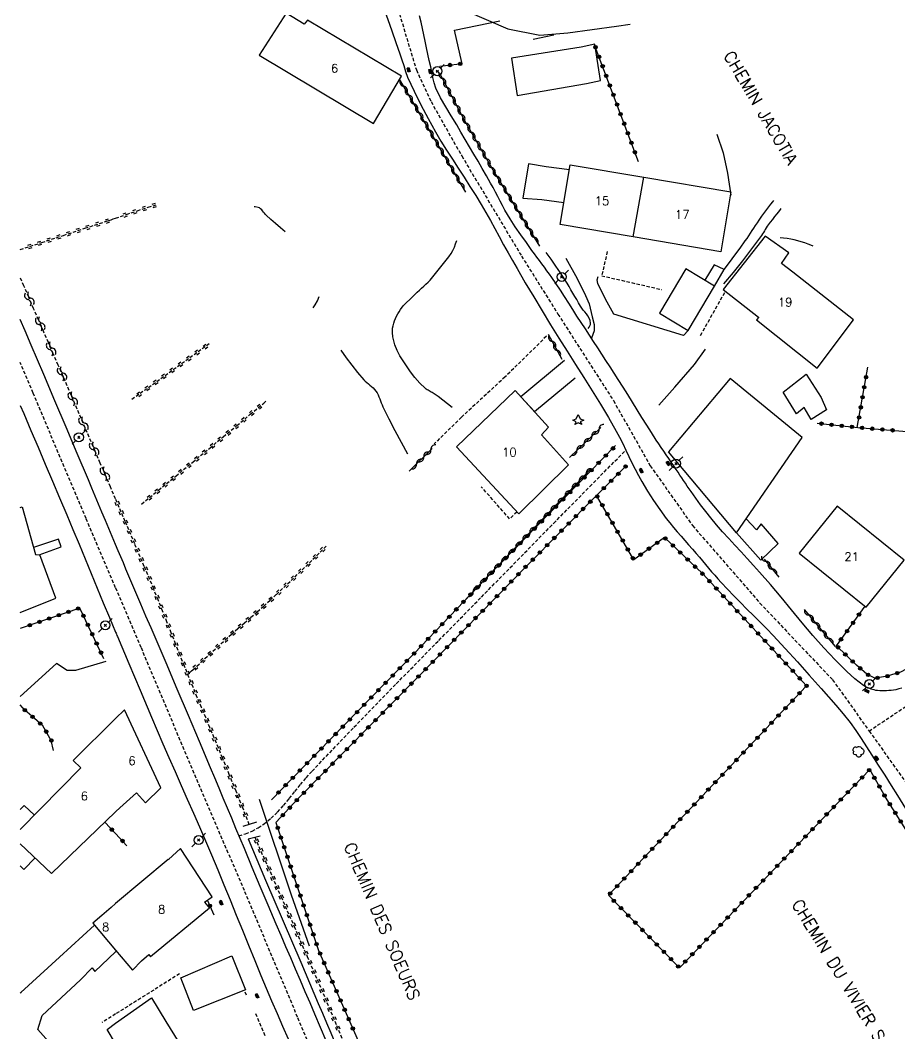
# Model space of a CAD drawing. Header units: millimetres. Extents: x 176000 to 177000, y 162000 to 163001.
# Drawn here: x 176000 to 176129.2, y 162182.6 to 162331.5 of the extents above; entities that cross this region are included whole.
import ezdxf
from ezdxf.enums import TextEntityAlignment as Align

# ---------------------------------------------------------------- set-up
doc = ezdxf.new("R2010")
doc.units = ezdxf.units.MM
doc.linetypes.add('DASHED', pattern=[0.75, 0.5, -0.25])
doc.layers.get('0').update_dxf_attribs({"linetype": 'CONTINUOUS'})
for name, color, linetype in [('W0001', 6, 'DASHED'), ('W0008', 7, 'CONTINUOUS'), ('W0017', 7, 'CONTINUOUS'), ('W0070', 7, 'DASHED'), ('W0101', 7, 'CONTINUOUS'), ('W0104', 1, 'CONTINUOUS'), ('W0112', 1, 'DASHED'), ('W0120', 7, 'CONTINUOUS'), ('W0211', 2, 'CONTINUOUS'), ('W0214', 2, 'CONTINUOUS'), ('W0220', 5, 'DASHED'), ('W0300', 7, 'CONTINUOUS'), ('W0303', 7, 'CONTINUOUS'), ('W0310', 3, 'CONTINUOUS'), ('W0322', 7, 'CONTINUOUS'), ('W0323', 7, 'CONTINUOUS'), ('W0333', 7, 'CONTINUOUS'), ('W0401', 7, 'CONTINUOUS'), ('W0473', 7, 'CONTINUOUS'), ('W0501', 5, 'DASHED'), ('W0515', 5, 'CONTINUOUS'), ('W0989', 7, 'CONTINUOUS'), ('W0991', 7, 'CONTINUOUS'), ('W1102', 7, 'CONTINUOUS')]:
    doc.layers.add(name, color=color, linetype=linetype)
doc.styles.get("Standard").update_dxf_attribs({"font": 'romans.shx', "width": 0.85})

# ---------------------------------------------------------------- blocks, each defined once
blk = doc.blocks.new('T473')
for p, q in [((-0.166667, 0.166667), (0.166667, -0.166667)), ((-0.166667, -0.166667), (0.166667, 0.166667)), ((0.500001, 0.500001), (1.000002, 1.000002)), ((-1.000002, -1.000002), (-0.500001, -0.500001))]:
    blk.add_line(p, q)
blk.add_ellipse((0, 0), major_axis=(0.471405, 0.471405), ratio=1, start_param=5.4977871438, end_param=11.780972451)
blk = doc.blocks.new('T401')
for p, q in [((-0.3, 0.3), (0, 0.3)), ((-0.3, -0.25), (-0.3, 0.3)), ((-0.3, 0.15), (0, 0.15)), ((-0.3, 0), (0, 0)), ((0, 0.3), (0, -0.25)), ((-0.3, -0.15), (0, -0.15)), ((-0.3, -0.25), (-0.3, -0.3)), ((-0.3, -0.3), (0, -0.3)), ((0, -0.3), (0, -0.25))]:
    blk.add_line(p, q)
blk = doc.blocks.new('T303')
for p, q in [((-0.77, 0), (-0.28, 0.21)), ((-0.28, -0.21), (-0.77, 0)), ((-0.28, 0.21), (0, 0.83)), ((0, 0.83), (0.28, 0.21)), ((0.28, 0.21), (0.83, 0)), ((0.83, 0), (0.28, -0.21)), ((-0.49, -0.63), (-0.28, -0.21)), ((0, -0.35), (-0.49, -0.63)), ((0.56, -0.63), (0, -0.35)), ((0.28, -0.21), (0.56, -0.63))]:
    blk.add_line(p, q)
blk = doc.blocks.new('T300')
for p, q in [((-0.8, 0.51), (-0.86, 0.34)), ((-0.86, 0.34), (-0.86, 0.17)), ((-0.86, 0.17), (-0.74, 0.06)), ((-0.69, 0.63), (-0.8, 0.51)), ((-0.8, -0.06), (-0.74, 0.06)), ((-0.74, 0.06), (-0.69, 0.11)), ((-0.57, 0.69), (-0.69, 0.63)), ((-0.46, 0.69), (-0.57, 0.69)), ((-0.29, 0.63), (-0.46, 0.69)), ((-0.29, 0.63), (-0.17, 0.74)), ((-0.23, 0.57), (-0.29, 0.63)), ((-0.17, 0.74), (-0.06, 0.8)), ((-0.06, 0.8), (0.06, 0.8)), ((0.06, 0.8), (0.23, 0.74)), ((0.23, 0.74), (0.34, 0.63)), ((0.34, 0.63), (0.4, 0.51)), ((0.46, 0.46), (0.34, 0.46)), ((0.4, 0.51), (0.4, 0.46)), ((0.57, 0.4), (0.46, 0.46)), ((0.57, 0.4), (0.69, 0.29)), ((0.69, 0.29), (0.74, 0.17)), ((0.74, 0.06), (0.69, -0.17)), ((0.74, 0.17), (0.74, 0.06)), ((-0.8, -0.17), (-0.8, -0.06)), ((-0.8, -0.23), (-0.8, -0.17)), ((-0.74, -0.34), (-0.8, -0.23)), ((-0.69, -0.4), (-0.74, -0.34)), ((-0.51, -0.46), (-0.69, -0.4)), ((-0.4, -0.46), (-0.51, -0.46)), ((-0.4, -0.46), (-0.34, -0.46)), ((-0.34, -0.46), (-0.34, -0.4)), ((-0.34, -0.51), (-0.34, -0.46)), ((-0.29, -0.63), (-0.34, -0.51)), ((-0.17, -0.74), (-0.29, -0.63)), ((-0.06, -0.8), (-0.17, -0.74)), ((0.06, -0.8), (-0.06, -0.8)), ((0.17, -0.74), (0.06, -0.8)), ((0.23, -0.69), (0.17, -0.74)), ((0.29, -0.46), (0.23, -0.46)), ((0.29, -0.63), (0.23, -0.69)), ((0.46, -0.4), (0.29, -0.46)), ((0.34, -0.51), (0.29, -0.63)), ((0.34, -0.51), (0.34, -0.46)), ((0.57, -0.34), (0.46, -0.4)), ((0.63, -0.29), (0.57, -0.34)), ((0.69, -0.17), (0.63, -0.29))]:
    blk.add_line(p, q)
blk = doc.blocks.new('t310o')
at = {"color": 0, "linetype": 'Continuous'}
for centre, start, end in [((-0.5, 0.38), 216.8699, 323.1304), ((0.5, -0.37), 36.8699, 143.1303)]:
    blk.add_arc(centre, 0.625, start, end, dxfattribs=at)
blk = doc.blocks.new('t323o')
at = {"color": 0, "linetype": 'Continuous'}
for radius in [0.25, 0.15]:
    blk.add_circle((0, 0), radius, dxfattribs=at)
blk = doc.blocks.new('t220o')
at = {"color": 0, "linetype": 'Continuous'}
for p, q in [((-0.25, 0.25), (0.25, 0.25)), ((-0.25, -0.25), (0.25, -0.25))]:
    blk.add_line(p, q, dxfattribs=at)
blk = doc.blocks.new('t322o')
at = {"color": 0, "linetype": 'Continuous'}
for radius in [0.25, 0.15]:
    blk.add_circle((0, 0), radius, dxfattribs=at)
blk = doc.blocks.new('t500o')
at = {"color": 0, "linetype": 'Continuous'}
for centre, start, end in [((-0.5, 0.625), 216.8699, 323.1301), ((0.5, -0.125), 36.8699, 143.1301), ((0.5, -0.625), 36.8699, 143.1301), ((-0.5, 0.125), 216.8699, 323.1301)]:
    blk.add_arc(centre, 0.625, start, end, dxfattribs=at)

msp = doc.modelspace()

# ---------------------------------------------------------------- linework, layer by layer
at = {"layer": 'W0001'}
for points in [[(176053.11, 162341.11), (176058.19, 162324.24), (176060.35, 162319.59), (176064.86, 162311.61), (176073.64, 162296.9), (176078.99, 162288.37), (176087.15, 162275.65), (176092.56, 162266.08), (176098.78, 162257.28), (176108.66, 162245.91), (176119.35, 162234.62), (176124.72, 162227.1)], [(176124.72, 162227.1), (176135.66, 162234.46), (176148.26, 162242.15), (176157.53, 162247.72), (176166.05, 162251.74), (176172.6, 162254.21), (176183.26, 162257.92), (176192.25, 162260.86), (176202.65, 162263.24), (176212.26, 162264.39), (176220.82, 162265.57), (176227.83, 162267.31), (176233.27, 162268.97), (176239.92, 162271.13), (176253.49, 162276.6), (176263.87, 162281.08), (176265.3, 162281.86), (176266.79, 162282.53), (176268.33, 162283.09), (176269.9, 162283.52)], [(176014, 162248.16), (176009.67, 162258.33), (176001.88, 162276.77), (176000, 162281.24)], [(176014, 162248.16), (176017.74, 162239.37), (176025.01, 162222.08), (176032.95, 162203.53), (176040.75, 162184.98), (176046.65, 162171)], [(176124.72, 162227.1), (176131, 162218.3), (176141.23, 162200.83), (176150.42, 162187.15), (176160.18, 162171)]]:
    msp.add_lwpolyline(points, dxfattribs=at)
at = {"layer": 'W0008'}
for points in [[(176050.23, 162341.39), (176051.04, 162339.39), (176051.82, 162337.39), (176052.6, 162335.38), (176053.36, 162333.36), (176053.98, 162331.68), (176054.59, 162329.99), (176055.19, 162328.29), (176055.77, 162326.6), (176056.06, 162325.74), (176056.34, 162324.88), (176056.62, 162324.03), (176056.89, 162323.17)], [(176129.52, 162233.42), (176129.07, 162233.28), (176128.62, 162233.17), (176128.29, 162233.11), (176127.95, 162233.07), (176127.62, 162233.04), (176127.28, 162233.02), (176126.95, 162233.01), (176126.62, 162233), (176126.28, 162233.01), (176125.95, 162233.05), (176125.71, 162233.08), (176125.47, 162233.14), (176125.23, 162233.2), (176125, 162233.27), (176124.71, 162233.39), (176124.43, 162233.51), (176124.15, 162233.65), (176123.89, 162233.81), (176123.23, 162234.27), (176122.61, 162234.76), (176122.01, 162235.29), (176121.44, 162235.83), (176119.72, 162237.56), (176118.06, 162239.34), (176116.45, 162241.16), (176114.88, 162243.02), (176113.33, 162244.89), (176111.77, 162246.75), (176110.21, 162248.61), (176108.61, 162250.44), (176107.71, 162251.44), (176106.81, 162252.43), (176105.9, 162253.41), (176104.99, 162254.4), (176104.09, 162255.39), (176103.19, 162256.39), (176102.31, 162257.4), (176101.45, 162258.43), (176100.7, 162259.37), (176099.96, 162260.34), (176099.25, 162261.32), (176098.55, 162262.3), (176098.27, 162262.7), (176097.99, 162263.1), (176097.72, 162263.5), (176097.45, 162263.91), (176097.19, 162264.32), (176096.92, 162264.72), (176096.65, 162265.13), (176096.38, 162265.53), (176096.01, 162266.07), (176095.65, 162266.61), (176095.28, 162267.15), (176094.91, 162267.68), (176094.54, 162268.22), (176094.17, 162268.76), (176093.81, 162269.3), (176093.45, 162269.85), (176092.74, 162270.95), (176092.03, 162272.06), (176091.33, 162273.18), (176090.64, 162274.29), (176089.95, 162275.41), (176089.26, 162276.53), (176088.56, 162277.64), (176087.86, 162278.75), (176087.26, 162279.69), (176086.65, 162280.62), (176086.05, 162281.55), (176085.44, 162282.47), (176084.84, 162283.4), (176084.23, 162284.33), (176083.62, 162285.25), (176083.02, 162286.18), (176082.4, 162287.13), (176081.79, 162288.08), (176081.19, 162289.03), (176080.58, 162289.98), (176079.97, 162290.93), (176079.35, 162291.88), (176078.72, 162292.82), (176078.09, 162293.75), (176077.73, 162294.26), (176077.37, 162294.75), (176077.01, 162295.25), (176076.64, 162295.74), (176076.27, 162296.24), (176075.91, 162296.73), (176075.54, 162297.23), (176075.18, 162297.73), (176074.36, 162298.87), (176073.53, 162300.01), (176072.73, 162301.17), (176071.96, 162302.36), (176071.58, 162303), (176071.21, 162303.65), (176070.86, 162304.31), (176070.51, 162304.97), (176070.16, 162305.64), (176069.82, 162306.3), (176069.46, 162306.96), (176069.1, 162307.62), (176068.49, 162308.69), (176067.87, 162309.76), (176067.25, 162310.83), (176066.62, 162311.89), (176065.99, 162312.96), (176065.36, 162314.02), (176064.74, 162315.09), (176064.12, 162316.16), (176063.32, 162317.49), (176062.5, 162318.81), (176061.72, 162320.17), (176061.07, 162321.58), (176060.81, 162322.34), (176060.63, 162323.13), (176060.47, 162323.91), (176060.3, 162324.69), (176060.09, 162325.63), (176059.89, 162326.57), (176059.7, 162327.52), (176059.51, 162328.46), (176059.31, 162329.41), (176059.11, 162330.35), (176058.89, 162331.29), (176058.65, 162332.22)], [(176056.89, 162323.17), (176057.86, 162321.13), (176058.87, 162319.12), (176059.92, 162317.13), (176061.02, 162315.16), (176061.81, 162313.8), (176062.64, 162312.45), (176063.49, 162311.12), (176064.35, 162309.79), (176065.21, 162308.47), (176066.07, 162307.14), (176066.91, 162305.8), (176067.73, 162304.45), (176068.41, 162303.29), (176069.07, 162302.11), (176069.72, 162300.94), (176070.37, 162299.75), (176071.02, 162298.57), (176071.66, 162297.39), (176072.32, 162296.22), (176072.99, 162295.05), (176074.2, 162292.97), (176075.43, 162290.91), (176076.67, 162288.85), (176077.91, 162286.79), (176079.11, 162284.84), (176080.34, 162282.9), (176081.57, 162280.96), (176082.8, 162279.03), (176084.02, 162277.09), (176085.23, 162275.13), (176086.41, 162273.17), (176087.55, 162271.17), (176088.05, 162270.26), (176088.52, 162269.33), (176088.97, 162268.39), (176089.42, 162267.45), (176089.87, 162266.51), (176090.33, 162265.58), (176090.81, 162264.66), (176091.32, 162263.75), (176092.16, 162262.36), (176093.03, 162260.99), (176093.95, 162259.65), (176094.91, 162258.34), (176095.43, 162257.67), (176095.97, 162257.02), (176096.52, 162256.37), (176097.08, 162255.73), (176097.64, 162255.1), (176098.2, 162254.47), (176098.76, 162253.84), (176099.32, 162253.2), (176099.77, 162252.66), (176100.22, 162252.13), (176100.67, 162251.59), (176101.12, 162251.05), (176101.57, 162250.51), (176102.03, 162249.98), (176102.49, 162249.45), (176102.96, 162248.93), (176103.89, 162247.94), (176104.84, 162246.96), (176105.8, 162245.99), (176106.77, 162245.03), (176107.74, 162244.07), (176108.71, 162243.11), (176109.67, 162242.13), (176110.61, 162241.15), (176112.4, 162239.23), (176114.17, 162237.29), (176115.92, 162235.33), (176117.66, 162233.36), (176118.74, 162232.13), (176119.83, 162230.9), (176120.89, 162229.64), (176121.91, 162228.35), (176122.75, 162227.18), (176123.55, 162225.98), (176124.33, 162224.77), (176125.11, 162223.57), (176126.06, 162222.08), (176127.01, 162220.59), (176127.95, 162219.1), (176128.88, 162217.61), (176131.11, 162214.03)], [(176014, 162254.5), (176013.5, 162255.69), (176013, 162256.87), (176012.5, 162258.06), (176012, 162259.25), (176011.5, 162260.44), (176011, 162261.62), (176010.5, 162262.81), (176010, 162263.99), (176008.36, 162267.87), (176006.72, 162271.75), (176005.08, 162275.62), (176003.44, 162279.49), (176002.53, 162281.64), (176001.62, 162283.78), (176000.71, 162285.92), (176000, 162287.59)], [(176000, 162274.93), (176000.5, 162273.76), (176001.56, 162271.28), (176002.62, 162268.8), (176003.68, 162266.32), (176004.73, 162263.84), (176005.78, 162261.36), (176006.83, 162258.88), (176007.73, 162256.73), (176008.63, 162254.58), (176009.53, 162252.42), (176010.42, 162250.27), (176011.31, 162248.11), (176012.2, 162245.96), (176013.1, 162243.8), (176014, 162241.65)], [(176044.96, 162181.56), (176044.12, 162183.52), (176043.28, 162185.48), (176042.58, 162187.14), (176041.87, 162188.79), (176041.16, 162190.44), (176040.45, 162192.09), (176039.74, 162193.75), (176039.03, 162195.4), (176038.32, 162197.05), (176037.62, 162198.71), (176036.44, 162201.49), (176035.26, 162204.27), (176034.09, 162207.05), (176032.92, 162209.84), (176032.3, 162211.32), (176031.68, 162212.8), (176031.06, 162214.28), (176030.44, 162215.76), (176029.82, 162217.24), (176029.2, 162218.72), (176028.58, 162220.2), (176027.96, 162221.68), (176026.33, 162225.54), (176024.7, 162229.4), (176023.06, 162233.26), (176021.42, 162237.11), (176020.68, 162238.84), (176019.95, 162240.56), (176019.21, 162242.28), (176018.47, 162244), (176017.73, 162245.73), (176017, 162247.45), (176016.26, 162249.17), (176015.53, 162250.89), (176015.15, 162251.8), (176014.76, 162252.7), (176014.38, 162253.6), (176014, 162254.5)], [(176014, 162241.65), (176014.07, 162241.48), (176014.14, 162241.32), (176014.21, 162241.15), (176014.28, 162240.98), (176015.94, 162237.04), (176017.6, 162233.1), (176019.27, 162229.16), (176020.96, 162225.23), (176021.84, 162223.19), (176022.74, 162221.15), (176023.64, 162219.11), (176024.54, 162217.08), (176025.44, 162215.04), (176026.33, 162213), (176027.22, 162210.96), (176028.09, 162208.91), (176029.02, 162206.7), (176029.93, 162204.49), (176030.84, 162202.27), (176031.73, 162200.05), (176032.63, 162197.83), (176033.53, 162195.62), (176034.44, 162193.4), (176035.35, 162191.19), (176036.14, 162189.32), (176036.93, 162187.46), (176037.73, 162185.59), (176038.53, 162183.73), (176039.34, 162181.87)]]:
    msp.add_lwpolyline(points, dxfattribs=at)
at = {"layer": 'W0017'}
for points in [[(176080.16, 162296.58), (176081.81, 162293.61), (176083.06, 162291.11), (176083.6, 162289.9), (176084.02, 162287.99), (176084.3, 162286.83), (176084.3, 162285.93), (176083.91, 162284.81)], [(176087.2, 162288.38), (176086.24, 162290.12), (176085.26, 162292.03), (176084.86, 162292.85), (176084.78, 162293.38), (176084.92, 162293.91)], [(176098.11, 162285.98), (176097.46, 162285.21), (176087.2, 162288.38)], [(176093.81, 162274.98), (176096.16, 162277.61), (176099.07, 162280.98), (176100.66, 162283.21)], [(176079.98, 162281.57), (176073.55, 162276.23), (176075.55, 162274.04), (176081.51, 162279)], [(176012.56, 162237.34), (176008.09, 162236), (176006.89, 162235.99), (176005.32, 162237.01), (176000, 162232.17)]]:
    msp.add_lwpolyline(points, dxfattribs=at)
at = {"layer": 'W0070'}
msp.add_lwpolyline([(176032.13, 162211.71), (176033.11, 162212.01), (176034.06, 162212.4), (176034.96, 162212.88), (176035.81, 162213.45), (176036.84, 162214.28), (176037.8, 162215.2), (176038.69, 162216.17), (176039.53, 162217.18), (176040.35, 162218.2), (176041.16, 162219.22), (176042, 162220.23), (176042.87, 162221.2), (176049.03, 162227.66), (176055.25, 162234.05), (176061.5, 162240.42), (176067.75, 162246.79), (176073.05, 162252.21), (176078.36, 162257.62), (176083.68, 162263.03), (176089.01, 162268.42)], dxfattribs=at)
at = {"layer": 'W0101'}
for points in [[(176035.1, 162326.4), (176051.9, 162316.39), (176056, 162323.33), (176042.19, 162331.58), (176041.73, 162330.95), (176039.07, 162332.6)], [(176073.24, 162259.03), (176064.08, 162268.86), (176072.72, 162277.13), (176077.63, 162271.76), (176076.6, 162270.63), (176080.54, 162266.24)], [(176114.43, 162253.25), (176124.28, 162245.29), (176129.86, 162252.19), (176120.01, 162260.15)]]:
    msp.add_lwpolyline(points, close=True, dxfattribs=at)
for points in [[(176090.07, 162299.7), (176079.31, 162301.51), (176080.79, 162310.31), (176091.63, 162308.48)], [(176091.63, 162308.48), (176104.42, 162306.34), (176102.94, 162297.54)], [(176102.94, 162297.54), (176090.07, 162299.7)], [(176113.49, 162294.54), (176113.49, 162294.53), (176111.86, 162295.79), (176112.93, 162297.36), (176109.46, 162299.82), (176103.25, 162291.99)], [(176108.17, 162287.52), (176117.08, 162280.42), (176122.4, 162287.54), (176113.49, 162294.54)], [(176103.25, 162291.99), (176108.47, 162287.91)], [(176000, 162259.95), (176000.26, 162260.05), (176002.24, 162253.05), (176002.88, 162252.98)], [(176000, 162244.5), (176005.24, 162246.63), (176002.88, 162252.98)], [(176014, 162228.93), (176015.3, 162230.23)], [(176020.65, 162218.74), (176015.3, 162230.23)], [(176000, 162212.62), (176008.92, 162221.7), (176007.79, 162222.75), (176014, 162228.93)], [(176020.65, 162218.74), (176018.39, 162216.53), (176017.06, 162218.02), (176014.63, 162215.83), (176014.66, 162215.86), (176014, 162215.22)], [(176014, 162215.22), (176004.57, 162206.16), (176000, 162210.54)], [(176027.06, 162201.94), (176027.06, 162201.94), (176028.21, 162202.72), (176023.53, 162209.82), (176021.77, 162208.2), (176021.78, 162208.19)], [(176021.73, 162208.24), (176014, 162201.74)], [(176027.06, 162201.94), (176027.79, 162201.09)], [(176013.33, 162201.18), (176012, 162199.98), (176010.66, 162198.85), (176014, 162194.89)], [(176014, 162201.74), (176013.33, 162201.18)], [(176027.79, 162201.09), (176019.14, 162193.92)], [(176014, 162194.89), (176016.47, 162191.96), (176017.79, 162193.31), (176018.89, 162194.24), (176019.14, 162193.92)], [(176014, 162184.15), (176019.29, 162187.91), (176021.41, 162184.4), (176026.5, 162176.2), (176019.83, 162172.22)], [(176014, 162181.18), (176012.76, 162183.26), (176014, 162184.15)]]:
    msp.add_lwpolyline(points, dxfattribs=at)
at = {"layer": 'W0104'}
for points in [[(176064.86, 162325.36), (176063.82, 162330.11), (176070.44, 162331.44)], [(176078.39, 162329.36), (176075.37, 162328.73)], [(176080.67, 162309.57), (176077.28, 162310), (176074.68, 162310.46), (176073.83, 162305.39), (176076.62, 162305.19), (176079.86, 162304.79)], [(176102.01, 162292.49), (176103.42, 162294.93), (176101.95, 162295.59), (176100.58, 162293.34)], [(176108.47, 162287.91), (176108.49, 162287.93), (176108.17, 162287.52)], [(176108.47, 162287.91), (176108.47, 162287.91)], [(176112.08, 162276.89), (176115.47, 162279.54), (176117.67, 162276.11)], [(176105.24, 162256.22), (176114.88, 162270.25), (176104.29, 162278.92), (176095.26, 162268.12)], [(176117.67, 162276.11), (176117.67, 162276.11), (176118.46, 162274.3), (176116.2, 162272.89), (176115.19, 162274.62), (176114.05, 162273.71), (176112.08, 162276.89)], [(176105.24, 162256.22), (176095.26, 162268.12)], [(176105.24, 162256.22), (176108.8, 162252.2), (176111.33, 162254.68), (176108.85, 162257.54), (176108.16, 162256.65), (176106.66, 162258.29)], [(176000, 162215.57), (176000.55, 162216.16), (176002.08, 162214.74)], [(176028.21, 162202.72), (176023.53, 162209.82)], [(176002.17, 162208.46), (176000.54, 162206.76), (176000, 162207.3)], [(176010.89, 162198.58), (176005.76, 162193.85), (176000.1, 162188.67), (176000.12, 162188.69), (176000, 162188.58)], [(176000, 162174.43), (176000.05, 162174.48), (176002.21, 162172.15), (176008.64, 162178.18), (176006.97, 162180.39), (176005.66, 162178.97), (176005.33, 162179.29), (176005.73, 162179.71), (176002.56, 162183.22), (176003.22, 162185.32), (176008.86, 162190.55), (176008.87, 162190.56), (176010.54, 162192.3), (176010.94, 162191.77), (176014, 162194.64)], [(176014, 162194.64), (176014.11, 162194.75)]]:
    msp.add_lwpolyline(points, dxfattribs=at)
for points in [[(176072.17, 162325.96), (176073.02, 162320.5), (176083.17, 162322.26), (176085.27, 162322.68), (176084.42, 162328.05), (176082.43, 162327.58)], [(176097.8, 162295.01), (176093.9, 162288.5), (176098.11, 162285.98), (176102.01, 162292.49)], [(176033.09, 162189.06), (176025.44, 162186.01), (176023.61, 162190.82), (176031.08, 162194.05)]]:
    msp.add_lwpolyline(points, close=True, dxfattribs=at)
at = {"layer": 'W0112'}
for points in [[(176086.24, 162297.57), (176085.42, 162294.01), (176094.25, 162291.97)], [(176099.95, 162285.24), (176103.59, 162291.72)], [(176077.3, 162285.11), (176071.24, 162279.14), (176064.82, 162273.21), (176060.79, 162269.28)], [(176072.98, 162259.31), (176071.9, 162258.28), (176067.72, 162263)], [(176023.41, 162191.43), (176014, 162185.52)], [(176033.24, 162188.28), (176032.94, 162189)], [(176035.98, 162182.32), (176034.6, 162185.55)], [(176014, 162185.52), (176012, 162184.26)]]:
    msp.add_lwpolyline(points, dxfattribs=at)
at = {"layer": 'W0120'}
for points in [[(176034.73, 162213.7), (176032.69, 162213.06)], [(176033.46, 162211.24), (176035.25, 162211.69)]]:
    msp.add_lwpolyline(points, dxfattribs=at)
at = {"layer": 'W0211'}
for points in [[(176063.43, 162274.64), (176062.76, 162275.19), (176062.07, 162275.72), (176061.38, 162276.24), (176060.67, 162276.74), (176060.52, 162276.83), (176060.37, 162276.92), (176060.22, 162277), (176060.06, 162277.08), (176059.91, 162277.17), (176059.76, 162277.26), (176059.61, 162277.36), (176059.48, 162277.47), (176058.7, 162278.22), (176057.99, 162279.03), (176057.34, 162279.89), (176056.73, 162280.77), (176056.24, 162281.5), (176055.78, 162282.25), (176055.37, 162283.04), (176055.04, 162283.86), (176054.87, 162284.45), (176054.74, 162285.05), (176054.68, 162285.67), (176054.71, 162286.29), (176054.78, 162286.66), (176054.87, 162287.02), (176054.99, 162287.38), (176055.13, 162287.73), (176055.29, 162288.06), (176055.46, 162288.39), (176055.65, 162288.71), (176055.84, 162289.02), (176056.25, 162289.57), (176056.73, 162290.06), (176057.22, 162290.52), (176057.7, 162290.99), (176058.01, 162291.29), (176058.33, 162291.59), (176058.64, 162291.88), (176058.96, 162292.17), (176059.28, 162292.46), (176059.6, 162292.76), (176059.91, 162293.06), (176060.2, 162293.37), (176060.62, 162293.85), (176061.02, 162294.34), (176061.4, 162294.83), (176061.79, 162295.33), (176062.18, 162295.8), (176062.59, 162296.27), (176062.97, 162296.76), (176063.32, 162297.27), (176063.56, 162297.73), (176063.78, 162298.2), (176063.96, 162298.68), (176064.12, 162299.17)], [(176116.48, 162298.37), (176116.14, 162298.52), (176115.78, 162298.66), (176115.27, 162298.83), (176114.75, 162299), (176114.23, 162299.15), (176113.71, 162299.28), (176113.19, 162299.38), (176112.67, 162299.47), (176112.14, 162299.54), (176111.62, 162299.58)], [(176083.44, 162286.27), (176083.59, 162286.43), (176083.7, 162286.62), (176083.76, 162286.83), (176083.77, 162287.04), (176083.71, 162287.42), (176083.58, 162287.78), (176083.39, 162288.11), (176083.17, 162288.41), (176082.95, 162288.68), (176082.72, 162288.95), (176082.5, 162289.23), (176082.31, 162289.52), (176082.02, 162290), (176081.75, 162290.49), (176081.47, 162290.97), (176081.19, 162291.46), (176080.91, 162291.94), (176080.63, 162292.42), (176080.34, 162292.9), (176080.05, 162293.37), (176079.38, 162294.41), (176078.69, 162295.43), (176077.99, 162296.44), (176077.26, 162297.44)], [(176033.46, 162211.24), (176036.05, 162205.2), (176038.63, 162199.16), (176041.21, 162193.12), (176043.79, 162187.07), (176044.4, 162185.64), (176045.01, 162184.2), (176045.61, 162182.77), (176046.22, 162181.33), (176046.83, 162179.89), (176047.44, 162178.46), (176048.05, 162177.03), (176048.68, 162175.6), (176049.19, 162174.45), (176049.71, 162173.3), (176050.24, 162172.15), (176050.76, 162171)]]:
    msp.add_lwpolyline(points, dxfattribs=at)
at = {"layer": 'W0214'}
msp.add_lwpolyline([(176047.09, 162283.09), (176047.87, 162281.95), (176048.69, 162280.84), (176049.56, 162279.77), (176050.46, 162278.73), (176050.68, 162278.52), (176050.9, 162278.31), (176051.14, 162278.12), (176051.38, 162277.93), (176051.61, 162277.73), (176051.84, 162277.52), (176052.05, 162277.3), (176052.24, 162277.06), (176052.42, 162276.79), (176052.57, 162276.5), (176052.7, 162276.21), (176052.82, 162275.92), (176052.93, 162275.62), (176053.04, 162275.32), (176053.16, 162275.03), (176053.29, 162274.74), (176054.16, 162273), (176055.05, 162271.27), (176055.97, 162269.55), (176056.91, 162267.85)], dxfattribs=at)
at = {"layer": 'W0220'}
for points in [[(176014, 162302.47), (176015.6, 162303.02), (176017.2, 162303.56), (176018.81, 162304.09), (176019.97, 162304.43)], [(176000, 162297.85), (176003.16, 162298.89), (176006.33, 162299.94), (176009.5, 162300.98), (176012.67, 162302.02), (176013, 162302.13), (176013.34, 162302.24), (176013.67, 162302.35), (176014, 162302.47)], [(176027.76, 162283.98), (176016.24, 162275.69)], [(176017.82, 162260.46), (176020.33, 162262.51), (176022.84, 162264.57), (176025.34, 162266.63), (176027.84, 162268.69), (176029.83, 162270.34), (176031.82, 162271.99), (176033.8, 162273.64), (176035.77, 162275.3), (176036.06, 162275.55)], [(176033.65, 162213.36), (176032.68, 162215.81), (176031.7, 162218.26), (176030.71, 162220.7), (176029.72, 162223.14), (176029.11, 162224.63), (176028.49, 162226.11), (176027.87, 162227.6), (176027.25, 162229.08), (176026.62, 162230.57), (176026, 162232.05), (176025.39, 162233.54), (176024.78, 162235.02), (176024.12, 162236.64), (176023.48, 162238.26), (176022.83, 162239.89), (176022.19, 162241.51), (176021.55, 162243.13), (176020.91, 162244.75), (176020.26, 162246.37), (176019.6, 162247.99), (176018.22, 162251.3), (176016.82, 162254.6), (176015.42, 162257.9), (176014.01, 162261.2), (176014.01, 162261.2), (176014, 162261.21), (176014, 162261.21), (176014, 162261.21)], [(176024.61, 162235.45), (176024.79, 162235.61), (176024.98, 162235.77), (176025.17, 162235.94), (176025.35, 162236.11), (176025.95, 162236.65), (176026.54, 162237.2), (176027.13, 162237.75), (176027.72, 162238.3), (176028.31, 162238.85), (176028.9, 162239.4), (176029.5, 162239.94), (176030.1, 162240.49), (176031.03, 162241.33), (176031.98, 162242.16), (176032.93, 162242.99), (176033.88, 162243.81), (176034.82, 162244.64), (176035.77, 162245.47), (176036.7, 162246.31), (176037.63, 162247.17), (176039.8, 162249.21), (176041.94, 162251.28), (176044.05, 162253.38), (176045.02, 162254.37)], [(176034.44, 162211.49), (176036.39, 162207.12), (176038.32, 162202.75), (176040.24, 162198.37), (176042.14, 162193.99), (176043.6, 162190.61), (176045.05, 162187.22), (176046.48, 162183.83), (176047.91, 162180.44), (176048.36, 162179.37), (176048.8, 162178.29), (176049.24, 162177.21), (176049.68, 162176.13), (176050.12, 162175.05), (176050.56, 162173.97), (176051.02, 162172.9), (176051.48, 162171.83), (176051.58, 162171.62), (176051.67, 162171.42), (176051.76, 162171.21), (176051.85, 162171)]]:
    msp.add_lwpolyline(points, dxfattribs=at)
at = {"layer": 'W0300'}
for points in [[(176061.14, 162335.55), (176065.61, 162332.86), (176071.63, 162330.3), (176076.31, 162329.36), (176080.45, 162329.72), (176087.6, 162330.66), (176089.61, 162330.96)], [(176102.33, 162314.81), (176103.25, 162312.07), (176103.92, 162309.08), (176104.4, 162305.83)], [(176035.12, 162217.09), (176039.81, 162203.03), (176042.45, 162195.53)]]:
    msp.add_lwpolyline(points, dxfattribs=at)
at = {"layer": 'W0310'}
for points in [[(176065.45, 162306.31), (176055.73, 162322.88)], [(176076.31, 162298.37), (176069.48, 162309.5), (176065.33, 162316.75), (176061.62, 162323.73)], [(176077.55, 162285.42), (176079.59, 162281.73)], [(176085.3, 162271.7), (176080.7, 162267.3)], [(176060.52, 162268.63), (176057.15, 162265.27)], [(176083.86, 162265.66), (176065.52, 162246.52)], [(176109.27, 162252.37), (176111.46, 162249.73)], [(176115.18, 162244.98), (176119.73, 162239.54)]]:
    msp.add_lwpolyline(points, dxfattribs=at)
at = {"layer": 'W0322'}
for points in [[(176061.65, 162324.8), (176064.98, 162325.17)], [(176037.57, 162213.65), (176043.84, 162194.87), (176050.52, 162179.58), (176054.22, 162171)]]:
    msp.add_lwpolyline(points, dxfattribs=at)
at = {"layer": 'W0323'}
for points in [[(176090.84, 162310.74), (176084.48, 162327.66)], [(176122.98, 162271.71), (176124.51, 162280.58)], [(176117.09, 162272.33), (176123.04, 162271.71), (176134.53, 162270.77), (176143.76, 162269.89), (176152.56, 162269.12), (176152.11, 162260.39), (176151.71, 162247.36), (176139.52, 162241.13), (176129.34, 162235.77), (176127.18, 162235.09), (176125.56, 162234.85), (176124.39, 162235.44), (176122.86, 162236.79), (176119.9, 162239.63), (176124.11, 162245.43)], [(176087.47, 162269.04), (176068.35, 162249.47), (176057.87, 162238.48), (176047.68, 162228.04), (176039.86, 162220.05), (176036.9, 162217.01)], [(176084.68, 162261.73), (176088.96, 162266)], [(176155.15, 162171), (176151.44, 162177.4), (176145.28, 162188.55), (176137.65, 162200.63), (176127.11, 162217.38), (176124.8, 162221.43), (176096.84, 162192.32), (176086.42, 162202.96), (176115.53, 162233.76), (176100.26, 162250.18), (176094.65, 162255.53), (176090.12, 162252.28), (176084.68, 162261.73), (176074.36, 162251.34), (176058.36, 162234.98), (176040.9, 162217.23), (176037.57, 162213.65)], [(176012.3, 162237.69), (176008.75, 162245.17), (176000, 162242.16)], [(176004.9, 162224.25), (176004.56, 162225.73), (176003.32, 162227.86), (176001.7, 162229.29), (176000.68, 162230.17), (176000, 162230.97)], [(176014, 162212.03), (176012.42, 162213.7)], [(176015.68, 162210.25), (176014, 162212.03)], [(176028.48, 162200.06), (176027.49, 162202.23)]]:
    msp.add_lwpolyline(points, dxfattribs=at)
at = {"layer": 'W0333'}
for points in [[(176103.42, 162294.93), (176104.22, 162295.96), (176105, 162297.01), (176105.77, 162298.06), (176106.52, 162299.12), (176106.78, 162299.5), (176107.04, 162299.88), (176107.29, 162300.26), (176107.53, 162300.64), (176107.78, 162301.02), (176108.03, 162301.4), (176108.29, 162301.78), (176108.54, 162302.16), (176108.97, 162302.76), (176109.4, 162303.36), (176109.84, 162303.95), (176110.29, 162304.54), (176110.55, 162304.86), (176110.72, 162305.07)], [(176111.74, 162303.88), (176111.53, 162303.59), (176111.15, 162303.09), (176110.83, 162302.69), (176110.51, 162302.29), (176110.19, 162301.89), (176109.89, 162301.48), (176109.74, 162301.27), (176109.6, 162301.05), (176109.46, 162300.82), (176109.32, 162300.6), (176109.18, 162300.37), (176109.04, 162300.15), (176108.89, 162299.93), (176108.74, 162299.71), (176107.45, 162297.94), (176106.11, 162296.2), (176104.73, 162294.49), (176103.32, 162292.81)], [(176002.78, 162252.99), (176006, 162254.19), (176005.64, 162255.27), (176001.94, 162254.09)]]:
    msp.add_lwpolyline(points, dxfattribs=at)
at = {"layer": 'W0501'}
msp.add_lwpolyline([(176014, 162261.21), (176013.25, 162262.97), (176012.5, 162264.72), (176011.75, 162266.47), (176011, 162268.22), (176009.83, 162270.97), (176008.65, 162273.72), (176007.48, 162276.46), (176006.3, 162279.21), (176005.58, 162280.87), (176004.85, 162282.53), (176004.13, 162284.19), (176003.4, 162285.86), (176002.68, 162287.52), (176001.96, 162289.18), (176001.24, 162290.85), (176000.53, 162292.52), (176000, 162293.78)], dxfattribs=at)
at = {"layer": 'W0515'}
for points in [[(176038.92, 162300.46), (176038.22, 162301.06), (176037.52, 162301.66), (176036.83, 162302.27), (176036.14, 162302.89), (176036, 162303.04), (176035.87, 162303.2), (176035.74, 162303.36), (176035.61, 162303.52), (176035.47, 162303.68), (176035.31, 162303.83), (176035.13, 162303.96), (176034.93, 162304.05), (176034.53, 162304.13), (176034.35, 162304.13)], [(176043.04, 162289.31), (176043.31, 162289.71), (176043.65, 162290.32), (176043.93, 162290.94)]]:
    msp.add_lwpolyline(points, dxfattribs=at)
at = {"layer": 'W1102'}
msp.add_lwpolyline([(176090.07, 162299.7), (176091.63, 162308.48)], dxfattribs=at)

# ---------------------------------------------------------------- block references
at = {"layer": 'W0220'}
for p, rotation in [((176015.42, 162302.95), 18.9582078335322), ((176016.84, 162303.44), 18.92261328100567), ((176018.26, 162303.91), 18.0198018118214), ((176019.7, 162304.35), 16.25097616466869), ((176011.4, 162301.6), 18.19297276788495), ((176012.82, 162302.07), 18.27310248918857), ((176007.12, 162300.2), 18.22219535134859), ((176008.55, 162300.67), 18.22219535134859), ((176009.97, 162301.13), 18.19297276788495), ((176002.85, 162298.79), 18.28064166198144), ((176004.27, 162299.26), 18.25141831521237), ((176005.7, 162299.73), 18.25141831521237), ((176001.42, 162298.32), 18.28064166198144), ((176027.2, 162283.57), 215.756377241365), ((176025.98, 162282.7), 215.756377241365), ((176023.54, 162280.95), 215.756377241365), ((176024.76, 162281.82), 215.756377241365), ((176021.11, 162279.19), 215.756377241365), ((176022.33, 162280.07), 215.756377241365), ((176019.89, 162278.32), 215.756377241365), ((176017.46, 162276.56), 215.756377241365), ((176018.67, 162277.44), 215.756377241365), ((176035.16, 162274.79), 40.09939746592604), ((176034.01, 162273.83), 40.09939746592604), ((176031.71, 162271.9), 39.70363166720506), ((176032.86, 162272.86), 39.85998333822435), ((176030.56, 162270.94), 39.70363166720506), ((176028.25, 162269.03), 39.6303443663079), ((176029.4, 162269.99), 39.6303443663079), ((176025.94, 162267.12), 39.55779510953791), ((176027.09, 162268.07), 39.55779510953791), ((176024.78, 162266.16), 39.45157651211023), ((176022.46, 162264.26), 39.34535767896812), ((176023.62, 162265.21), 39.45157651211023), ((176021.3, 162263.31), 39.34535767896812), ((176018.98, 162261.41), 39.23913861057294), ((176020.14, 162262.36), 39.23913861057294), ((176014.29, 162260.54), 113.1136951322378), ((176014.88, 162259.16), 113.1136951322378), ((176015.47, 162257.78), 113.1397845111647), ((176016.06, 162256.4), 113.1397845111647), ((176016.64, 162255.02), 113.1397845111647), ((176044.43, 162253.77), 45.51020815347774), ((176017.23, 162253.64), 112.9650961726707), ((176017.82, 162252.26), 112.9650961726707), ((176043.37, 162252.7), 44.78937937353786), ((176018.4, 162250.88), 112.5896426173882), ((176042.31, 162251.65), 44.78937937353786), ((176018.98, 162249.49), 112.5896426173882), ((176040.15, 162249.56), 44.06855023630612), ((176041.23, 162250.6), 44.06855023630612), ((176019.55, 162248.11), 112.5896426173882), ((176039.07, 162248.52), 43.34772074424458), ((176020.12, 162246.72), 112.1885160583033), ((176036.88, 162246.47), 42.60662417153212), ((176037.98, 162247.49), 43.34772074424458), ((176020.68, 162245.33), 111.8815659890749), ((176035.76, 162245.47), 41.41683053814833), ((176021.24, 162243.94), 111.6631914070723), ((176033.51, 162243.49), 40.98796953757429), ((176034.64, 162244.48), 41.095102739423), ((176021.79, 162242.54), 111.533395356118), ((176032.38, 162242.51), 41.09546573062271), ((176022.34, 162241.15), 111.5093768123615), ((176030.13, 162240.52), 41.85708745494425), ((176031.25, 162241.52), 41.38517739391892), ((176022.89, 162239.75), 111.5911376488082), ((176029.02, 162239.51), 42.63810779219928), ((176023.44, 162238.36), 111.5911376488082), ((176026.83, 162237.46), 42.88547278244897), ((176027.92, 162238.49), 42.99007483002757), ((176024, 162236.96), 111.7614820059455), ((176025.72, 162236.45), 42.36455952407164), ((176024.56, 162235.57), 112.0204075095398), ((176025.12, 162234.18), 112.2893092020355), ((176025.7, 162232.8), 112.5048565358755), ((176026.27, 162231.41), 112.6560904641576), ((176026.85, 162230.03), 112.7430098733647), ((176027.43, 162228.64), 112.7527573265914), ((176028.01, 162227.26), 112.6853324215022), ((176028.59, 162225.88), 112.5535919248106), ((176029.16, 162224.49), 112.3575368067695), ((176029.73, 162223.1), 112.1657796478345), ((176030.3, 162221.71), 112.1657796478345), ((176030.86, 162220.32), 112.0049590525522), ((176031.43, 162218.93), 112.0049590525522), ((176031.99, 162217.54), 111.8441354172893), ((176032.54, 162216.15), 111.8441354172893), ((176033.1, 162214.76), 111.6833087454426), ((176034.67, 162210.96), 294.016384290568), ((176035.29, 162209.59), 294.016384290568), ((176035.9, 162208.22), 294.016384290568), ((176036.51, 162206.85), 293.8447478917585), ((176037.11, 162205.48), 293.8447478917585), ((176037.72, 162204.11), 293.8447478917585), ((176038.32, 162202.74), 293.6731120677848), ((176038.93, 162201.36), 293.6731120677848), ((176039.53, 162199.99), 293.6731120677848), ((176040.13, 162198.61), 293.6731120677848), ((176040.73, 162197.24), 293.5014768198533), ((176041.33, 162195.86), 293.5014768198533), ((176041.93, 162194.49), 293.5014768198533), ((176042.52, 162193.11), 293.3184573092076), ((176043.12, 162191.73), 293.3184573092076), ((176043.71, 162190.36), 293.1356901600214), ((176044.3, 162188.98), 293.1356901600214), ((176044.89, 162187.6), 293.1356901600214), ((176045.47, 162186.22), 292.9810170030071), ((176046.06, 162184.84), 292.9810170030071), ((176046.64, 162183.45), 292.8544380542334)]:
    msp.add_blockref('t220o', p, dxfattribs=dict(at, rotation=rotation))
at = {"layer": 'W0300'}
msp.add_blockref('T300', (176123.2, 162224.05), dxfattribs=at)
at = {"layer": 'W0303'}
msp.add_blockref('T303', (176081.96, 162272.76), dxfattribs=at)
at = {"layer": 'W0310'}
for p, rotation in [((176056.34, 162321.84), 120.4005115553793), ((176062.01, 162323.01), 117.9560660637895), ((176062.71, 162321.68), 117.9560660637895), ((176057.1, 162320.54), 120.4005115553793), ((176063.41, 162320.36), 117.9560660637895), ((176057.86, 162319.25), 120.4005115553793), ((176064.12, 162319.03), 117.9560660637895), ((176058.62, 162317.95), 120.4005115553793), ((176064.82, 162317.71), 117.9560660637895), ((176059.38, 162316.66), 120.4005115553793), ((176065.53, 162316.39), 119.8111574727504), ((176060.14, 162315.37), 120.4005115553793), ((176066.28, 162315.09), 119.8111574727504), ((176060.89, 162314.07), 120.4005115553793), ((176061.65, 162312.78), 120.4005115553793), ((176067.03, 162313.79), 119.8111574727504), ((176062.41, 162311.49), 120.4005115553793), ((176067.77, 162312.48), 119.8111574727504), ((176068.52, 162311.18), 119.8111574727504), ((176063.17, 162310.19), 120.4005115553793), ((176069.26, 162309.88), 119.8111574727504), ((176063.93, 162308.9), 120.4005115553793), ((176070.04, 162308.6), 121.5439718914408), ((176064.69, 162307.6), 120.4005115553793), ((176070.82, 162307.32), 121.5439718914408), ((176071.61, 162306.04), 121.5439718914408), ((176072.39, 162304.76), 121.5439718914408), ((176073.18, 162303.48), 121.5439718914408), ((176073.96, 162302.2), 121.5439718914408), ((176074.74, 162300.93), 121.5439718914408), ((176075.53, 162299.65), 121.5439718914408), ((176078.14, 162284.36), 299.018909093613), ((176078.86, 162283.05), 299.018909093613), ((176085.03, 162271.44), 223.7165249001291), ((176083.95, 162270.4), 223.7165249001291), ((176060.33, 162268.45), 224.9236260388816), ((176081.78, 162268.33), 223.7165249001291), ((176082.86, 162269.37), 223.7165249001291), ((176059.27, 162267.39), 224.9236260388816), ((176058.21, 162266.33), 224.9236260388816), ((176082.12, 162263.85), 226.2149744451023), ((176083.16, 162264.93), 226.2149744451023), ((176081.08, 162262.77), 226.2149744451023), ((176079.01, 162260.6), 226.2149744451023), ((176080.05, 162261.68), 226.2149744451023), ((176077.97, 162259.52), 226.2149744451023), ((176076.93, 162258.43), 226.2149744451023), ((176074.86, 162256.27), 226.2149744451023), ((176075.9, 162257.35), 226.2149744451023), ((176073.82, 162255.19), 226.2149744451023), ((176072.78, 162254.1), 226.2149744451023), ((176070.71, 162251.94), 226.2149744451023), ((176071.74, 162253.02), 226.2149744451023), ((176109.54, 162252.04), 309.756344248643), ((176069.67, 162250.85), 226.2149744451023), ((176110.5, 162250.88), 309.756344248643), ((176067.59, 162248.69), 226.2149744451023), ((176068.63, 162249.77), 226.2149744451023), ((176066.55, 162247.6), 226.2149744451023), ((176115.88, 162244.14), 309.9171096546867), ((176116.85, 162242.99), 309.9171096546867), ((176117.81, 162241.84), 309.9171096546867), ((176118.77, 162240.69), 309.9171096546867)]:
    msp.add_blockref('t310o', p, dxfattribs=dict(at, rotation=rotation))
at = {"layer": 'W0322'}
for p, rotation in [((176063.14, 162324.97), 6.315603719138912), ((176064.63, 162325.13), 6.315603719138912), ((176037.83, 162212.86), 288.4779671000075), ((176038.3, 162211.44), 288.4779671000075), ((176038.78, 162210.02), 288.4779671000075), ((176039.26, 162208.6), 288.4779671000075), ((176039.73, 162207.17), 288.4779671000075), ((176040.21, 162205.75), 288.4779671000075), ((176040.68, 162204.33), 288.4779671000075), ((176041.16, 162202.91), 288.4779671000075), ((176041.63, 162201.48), 288.4779671000075), ((176042.11, 162200.06), 288.4779671000075), ((176042.58, 162198.64), 288.4779671000075), ((176043.06, 162197.22), 288.4779671000075), ((176043.53, 162195.79), 288.4779671000075), ((176044.05, 162194.39), 293.591240442515), ((176044.65, 162193.01), 293.591240442515), ((176045.25, 162191.64), 293.591240442515), ((176045.85, 162190.26), 293.591240442515), ((176046.46, 162188.89), 293.591240442515), ((176047.06, 162187.51), 293.591240442515), ((176047.66, 162186.14), 293.591240442515), ((176048.26, 162184.76), 293.591240442515), ((176048.86, 162183.39), 293.591240442515)]:
    msp.add_blockref('t322o', p, dxfattribs=dict(at, rotation=rotation))
at = {"layer": 'W0323'}
for p, rotation in [((176084.51, 162327.59), 110.5872037818268), ((176085.04, 162326.18), 110.5872037818268), ((176085.57, 162324.78), 110.5872037818268), ((176086.09, 162323.37), 110.5872037818268), ((176086.62, 162321.97), 110.5872037818268), ((176087.15, 162320.57), 110.5872037818268), ((176087.68, 162319.16), 110.5872037818268), ((176088.2, 162317.76), 110.5872037818268), ((176088.73, 162316.35), 110.5872037818268), ((176089.26, 162314.95), 110.5872037818268), ((176089.79, 162313.55), 110.5872037818268), ((176090.31, 162312.14), 110.5872037818268), ((176124.26, 162279.1), 80.19421718488339), ((176124, 162277.62), 80.19421718488339), ((176123.75, 162276.15), 80.19421718488339), ((176123.49, 162274.67), 80.19421718488339), ((176123.24, 162273.19), 80.19421718488339), ((176117.7, 162272.27), 354.0180409062336), ((176119.2, 162272.11), 354.0180409062336), ((176120.69, 162271.95), 354.0180409062336), ((176122.18, 162271.8), 354.0180409062336), ((176123.67, 162271.65), 355.3457840100632), ((176125.17, 162271.53), 355.3457840100632), ((176126.66, 162271.41), 355.3457840100632), ((176128.16, 162271.29), 355.3457840100632), ((176087.08, 162268.64), 225.6812846764044), ((176086.03, 162267.57), 225.6812846764044), ((176084.98, 162266.5), 225.6812846764044), ((176088.93, 162265.97), 44.89280502773802), ((176082.89, 162264.35), 225.6812846764044), ((176083.93, 162265.42), 225.6812846764044), ((176087.87, 162264.91), 44.89280502773802), ((176081.84, 162263.28), 225.6812846764044), ((176085.74, 162262.79), 44.89280502773802), ((176086.81, 162263.85), 44.89280502773802), ((176080.79, 162262.2), 225.6812846764044), ((176084.77, 162261.58), 119.9331671261473), ((176078.69, 162260.06), 225.6812846764044), ((176079.74, 162261.13), 225.6812846764044), ((176082.69, 162259.73), 225.204745491409), ((176083.75, 162260.8), 225.204745491409), ((176085.52, 162260.28), 119.9331671261473), ((176077.65, 162258.98), 225.6812846764044), ((176081.63, 162258.67), 225.204745491409), ((176086.27, 162258.98), 119.9331671261473), ((176075.55, 162256.84), 225.6812846764044), ((176076.6, 162257.91), 225.6812846764044), ((176080.58, 162257.6), 225.204745491409), ((176087.01, 162257.68), 119.9331671261473), ((176074.5, 162255.77), 225.6812846764044), ((176078.46, 162255.47), 225.204745491409), ((176079.52, 162256.54), 225.204745491409), ((176087.76, 162256.38), 119.9331671261473), ((176094.79, 162255.39), 136.3900462562261), ((176073.45, 162254.69), 225.6812846764044), ((176077.41, 162254.41), 225.204745491409), ((176088.51, 162255.08), 119.9331671261473), ((176089.26, 162253.78), 119.9331671261473), ((176092.37, 162253.9), 215.6644117078554), ((176093.59, 162254.77), 215.6644117078554), ((176095.88, 162254.36), 136.3900462562261), ((176071.36, 162252.55), 225.6812846764044), ((176072.41, 162253.62), 225.6812846764044), ((176075.29, 162252.28), 225.204745491409), ((176076.35, 162253.35), 225.204745491409), ((176090.01, 162252.48), 119.9331671261473), ((176091.15, 162253.02), 215.6644117078554), ((176096.96, 162253.32), 136.3900462562261), ((176098.05, 162252.29), 136.3900462562261), ((176070.31, 162251.47), 225.6812846764044), ((176074.24, 162251.22), 225.6423937130238), ((176099.14, 162251.25), 136.3900462562261), ((176068.22, 162249.32), 226.3258938724104), ((176069.26, 162250.4), 225.6812846764044), ((176073.19, 162250.14), 225.6423937130238), ((176100.22, 162250.22), 136.3900462562261), ((176067.18, 162248.24), 226.3258938724104), ((176071.09, 162248), 225.6423937130238), ((176072.14, 162249.07), 225.6423937130238), ((176101.25, 162249.12), 132.9131350218214), ((176102.27, 162248.03), 132.9131350218214), ((176066.14, 162247.15), 226.3258938724104), ((176070.04, 162246.93), 225.6423937130238), ((176103.29, 162246.93), 132.9131350218214), ((176008.51, 162245.09), 199.0080603733812), ((176064.07, 162244.98), 226.3258938724104), ((176065.11, 162246.07), 226.3258938724104), ((176067.94, 162244.78), 225.6423937130238), ((176068.99, 162245.85), 225.6423937130238), ((176104.31, 162245.83), 132.9131350218214), ((176004.25, 162243.62), 199.0080603733812), ((176005.67, 162244.11), 199.0080603733812), ((176007.09, 162244.6), 199.0080603733812), ((176009.28, 162244.04), 115.4258493873963), ((176063.04, 162243.9), 226.3258938724104), ((176066.9, 162243.71), 225.6423937130238), ((176105.33, 162244.73), 132.9131350218214), ((176106.35, 162243.63), 132.9131350218214), ((176123.23, 162244.21), 53.97615406458831), ((176001.42, 162242.64), 199.0080603733812), ((176002.84, 162243.13), 199.0080603733812), ((176009.93, 162242.69), 115.4258493873963), ((176062, 162242.82), 226.3258938724104), ((176065.85, 162242.64), 225.6423937130238), ((176107.37, 162242.53), 132.9131350218214), ((176121.47, 162241.79), 53.97615406458831), ((176122.35, 162243), 53.97615406458831), ((176010.57, 162241.33), 115.4258493873963), ((176059.93, 162240.65), 226.3258938724104), ((176060.96, 162241.73), 226.3258938724104), ((176063.75, 162240.49), 225.6423937130238), ((176064.8, 162241.56), 225.6423937130238), ((176108.4, 162241.43), 132.9131350218214), ((176109.42, 162240.34), 132.9131350218214), ((176120.58, 162240.57), 53.97615406458831), ((176011.22, 162239.98), 115.4258493873963), ((176058.89, 162239.56), 226.3258938724104), ((176062.7, 162239.42), 225.6423937130238), ((176110.44, 162239.24), 132.9131350218214), ((176120.14, 162239.4), 136.1945174642973), ((176011.86, 162238.62), 115.4258493873963), ((176056.81, 162237.4), 225.7304975766968), ((176057.86, 162238.48), 225.7304975766968), ((176061.65, 162238.35), 225.6423937130238), ((176111.46, 162238.14), 132.9131350218214), ((176121.22, 162238.36), 136.1945174642973), ((176122.3, 162237.32), 136.1945174642973), ((176055.76, 162236.33), 225.7304975766968), ((176059.56, 162236.2), 225.6423937130238), ((176060.6, 162237.27), 225.6423937130238), ((176112.48, 162237.04), 132.9131350218214), ((176113.5, 162235.94), 132.9131350218214), ((176123.41, 162236.31), 138.6159665715961), ((176054.72, 162235.25), 225.7304975766968), ((176058.51, 162235.13), 225.6423937130238), ((176114.52, 162234.84), 132.9131350218214), ((176124.56, 162235.36), 153.259075563873), ((176125.94, 162234.91), 188.2790511850216), ((176127.41, 162235.16), 197.3886763001852), ((176128.84, 162235.61), 197.3886763001852), ((176052.62, 162233.11), 225.7304975766968), ((176053.67, 162234.18), 225.7304975766968), ((176056.4, 162232.99), 225.4703339964209), ((176057.46, 162234.06), 225.4703339964209), ((176115.52, 162233.74), 46.60151956133496), ((176051.57, 162232.03), 225.7304975766968), ((176055.35, 162231.92), 225.4703339964209), ((176113.46, 162231.56), 46.60151956133496), ((176114.49, 162232.65), 46.60151956133496), ((176000.67, 162230.18), 130.1455328431609), ((176049.48, 162229.88), 225.7304975766968), ((176050.53, 162230.96), 225.7304975766968), ((176054.3, 162230.85), 225.4703339964209), ((176112.43, 162230.47), 46.60151956133496), ((176001.81, 162229.2), 138.3400306906063), ((176048.43, 162228.81), 225.7304975766968), ((176052.2, 162228.71), 225.4703339964209), ((176053.25, 162229.78), 225.4703339964209), ((176111.4, 162229.38), 46.60151956133496), ((176002.93, 162228.2), 138.3400306906063), ((176003.81, 162227.01), 120.4254655826668), ((176047.39, 162227.74), 225.5905078335837), ((176051.14, 162227.64), 225.4703339964209), ((176109.34, 162227.2), 46.60151956133496), ((176110.37, 162228.29), 46.60151956133496), ((176004.57, 162225.71), 102.9465095155754), ((176045.29, 162225.59), 225.5905078335837), ((176046.34, 162226.66), 225.5905078335837), ((176049.04, 162225.5), 225.4703339964209), ((176050.09, 162226.57), 225.4703339964209), ((176108.31, 162226.11), 46.60151956133496), ((176044.24, 162224.52), 225.5905078335837), ((176047.99, 162224.43), 225.4703339964209), ((176106.25, 162223.93), 46.60151956133496), ((176107.28, 162225.02), 46.60151956133496), ((176043.19, 162223.45), 225.5905078335837), ((176046.94, 162223.36), 225.4703339964209), ((176105.22, 162222.84), 46.60151956133496), ((176041.09, 162221.31), 225.5905078335837), ((176042.14, 162222.38), 225.5905078335837), ((176044.83, 162221.23), 225.4703339964209), ((176045.88, 162222.3), 225.4703339964209), ((176104.19, 162221.76), 46.60151956133496), ((176124.72, 162221.35), 226.1503791826472), ((176040.04, 162220.23), 225.5905078335837), ((176043.78, 162220.16), 225.4703339964209), ((176102.12, 162219.58), 46.60151956133496), ((176103.16, 162220.67), 46.60151956133496), ((176123.68, 162220.26), 226.1503791826472), ((176125.48, 162220.23), 119.7144088735513), ((176037.95, 162218.08), 225.8402778518402), ((176038.99, 162219.16), 225.8402778518402), ((176041.68, 162218.02), 225.4703339964209), ((176042.73, 162219.09), 225.4703339964209), ((176101.09, 162218.49), 46.60151956133496), ((176121.6, 162218.1), 226.1503791826472), ((176122.64, 162219.18), 226.1503791826472), ((176126.23, 162218.93), 119.7144088735513), ((176040.63, 162216.94), 227.0628503060203), ((176100.06, 162217.4), 46.60151956133496), ((176120.56, 162217.02), 226.1503791826472), ((176126.97, 162217.63), 119.7144088735513), ((176039.61, 162215.84), 227.0628503060203), ((176098, 162215.22), 46.60151956133496), ((176099.03, 162216.31), 46.60151956133496), ((176119.52, 162215.94), 226.1503791826472), ((176127.76, 162216.35), 122.1634303942555), ((176128.56, 162215.08), 122.1634303942555), ((176038.59, 162214.75), 227.0628503060203), ((176096.97, 162214.13), 46.60151956133496), ((176117.44, 162213.77), 226.1503791826472), ((176118.48, 162214.86), 226.1503791826472), ((176129.36, 162213.81), 122.1634303942555), ((176013.45, 162212.61), 133.371215453375), ((176095.94, 162213.04), 46.60151956133496), ((176116.4, 162212.69), 226.1503791826472), ((176015.03, 162210.94), 133.3712154531569), ((176093.88, 162210.86), 46.60151956133496), ((176094.91, 162211.95), 46.60151956133496), ((176114.33, 162210.53), 226.1503791826472), ((176115.37, 162211.61), 226.1503791826472), ((176092.85, 162209.77), 46.60151956133496), ((176113.29, 162209.45), 226.1503791826472), ((176090.79, 162207.59), 46.60151956133496), ((176091.82, 162208.68), 46.60151956133496), ((176112.25, 162208.36), 226.1503791826472), ((176089.76, 162206.5), 46.60151956133496), ((176110.17, 162206.2), 226.1503791826472), ((176111.21, 162207.28), 226.1503791826472), ((176088.73, 162205.41), 46.60151956133496), ((176109.13, 162205.12), 226.1503791826472), ((176086.67, 162203.23), 46.60151956133496), ((176087.7, 162204.32), 46.60151956133496), ((176108.09, 162204.04), 226.1503791826472), ((176087.21, 162202.15), 134.4015471894438), ((176106.01, 162201.87), 226.1503791826472), ((176107.05, 162202.96), 226.1503791826472), ((176027.86, 162201.42), 114.5410426703775), ((176088.26, 162201.08), 134.4015471894438), ((176104.97, 162200.79), 226.1503791826472), ((176089.31, 162200.01), 134.4015471894438), ((176090.36, 162198.94), 134.4015471894438), ((176102.9, 162198.63), 226.1503791826472), ((176103.93, 162199.71), 226.1503791826472), ((176091.41, 162197.86), 134.4015471894438), ((176101.86, 162197.55), 226.1503791826472), ((176092.46, 162196.79), 134.4015471894438), ((176093.51, 162195.72), 134.4015471894438), ((176100.82, 162196.47), 226.1503791826472), ((176094.56, 162194.65), 134.4015471894438), ((176098.74, 162194.3), 226.1503791826472), ((176099.78, 162195.38), 226.1503791826472), ((176095.61, 162193.58), 134.4015471894438), ((176097.7, 162193.22), 226.1503791826472), ((176096.66, 162192.51), 134.4015471894438)]:
    msp.add_blockref('t323o', p, dxfattribs=dict(at, rotation=rotation))
at = {"layer": 'W0401'}
for p, rotation in [((176056.92, 162324.2), 197.5996985952524), ((176060.39, 162324.07), 11.53137103706318), ((176095.29, 162266.53), 34.48561510148171), ((176091.1, 162265.26), 207.718132077006), ((176124.46, 162233.11), 66.46013483289924), ((176125.66, 162222.99), 212.8404870865704), ((176029.37, 162201.79), 202.0854389930365), ((176034.65, 162188.11), 202.9854393595908)]:
    msp.add_blockref('T401', p, dxfattribs=dict(at, rotation=rotation))
at = {"layer": 'W0473'}
for p in [(176061.29, 162324.07), (176079.55, 162293.83), (176008.6, 162270.26), (176096.32, 162266.39), (176012.5, 162242.64), (176124.76, 162234), (176026.21, 162211.07)]:
    msp.add_blockref('T473', p, dxfattribs=at)
at = {"layer": 'W0501'}
for p, rotation in [((176001.34, 162290.61), 113.2713354769329), ((176002.93, 162286.93), 113.5433517644642), ((176004.53, 162283.27), 113.5732262152331), ((176006.13, 162279.6), 113.3789139165563), ((176007.71, 162275.92), 113.1881139239876), ((176009.28, 162272.25), 113.1565584021916), ((176010.85, 162268.57), 113.1661812372084), ((176012.43, 162264.89), 113.1994727151179)]:
    msp.add_blockref('t500o', p, dxfattribs=dict(at, rotation=rotation))

# ---------------------------------------------------------------- texts
at = {"layer": 'W0989'}
for s, rotation, p in [('CHEMIN JACOTIA  ', 300.5217, (176103.24, 162326.37)), ('CHEMIN DES SOEURS  ', 293.031, (176047.49, 162210.24)), ('CHEMIN DU VIVIER SAINT-LAURENT', 301.3695, (176113.26, 162201.67))]:
    msp.add_text(s, height=1.75, rotation=rotation, dxfattribs=at).set_placement(p)
at = {"layer": 'W0991'}
for s, p in [('6', (176046.17, 162324.49)), ('15', (176085.46, 162305)), ('17', (176097.26, 162303.01)), ('19', (176112.38, 162290.12)), ('10', (176071.85, 162268.08)), ('21', (176122.15, 162252.72)), ('6', (176016.4, 162222.73)), ('6', (176009.42, 162217.55)), ('8', (176020.77, 162200.89)), ('8', (176012.56, 162198.31))]:
    msp.add_text(s, height=1.25, dxfattribs=at).set_placement(p, align=Align.MIDDLE_CENTER)

doc.saveas('drawing.dxf')
